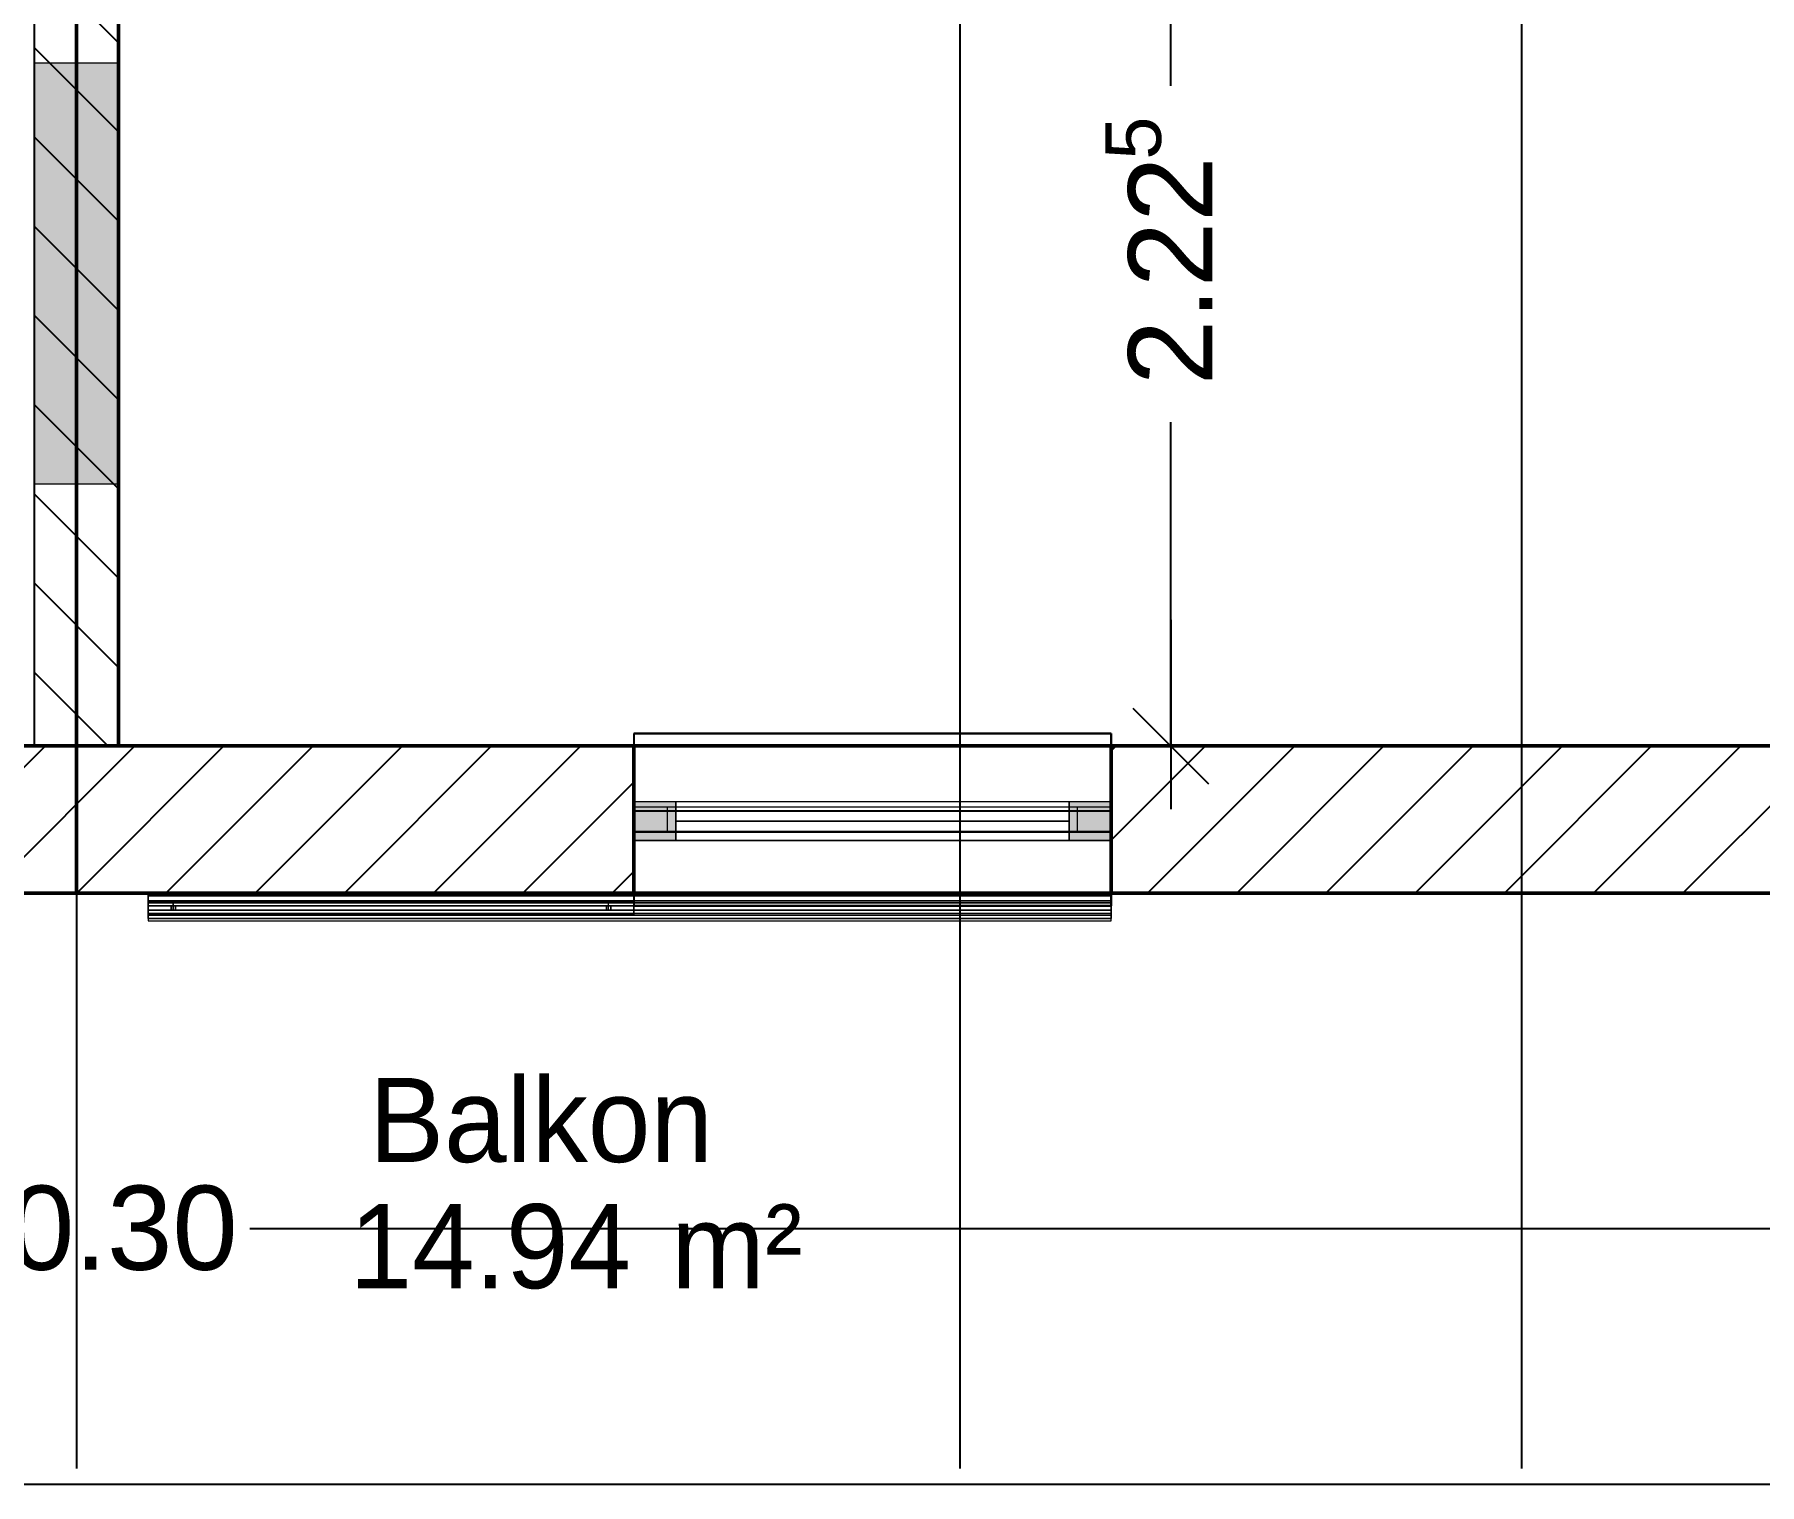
# Model space of a CAD drawing. Extents: x 0 to 756, y -25 to 420.
# Drawn here: x 251.6 to 333.6, y 5 to 73.9 of the extents above; entities that cross this region are included whole.
import ezdxf
from ezdxf.lldxf.tags import DXFTag

# ---------------------------------------------------------------- set-up
doc = ezdxf.new("R2010")
doc.units = 0
doc.layers.get('0').update_dxf_attribs({"lineweight": 25})
doc.layers.get('DEFPOINTS').update_dxf_attribs({"lineweight": 25})
for name, color, linetype, lineweight in [('A_Aussenwand', 7, 'Continuous', 25), ('A_Fenster', 7, 'Continuous', 25), ('A_Innenwand', 7, 'Continuous', 25), ('Allgemein01', 7, 'Continuous', 13), ('Allgemein03', 7, 'Continuous', 25), ('Fenster', 7, 'Continuous', 13), ('Fensterbank', 7, 'Continuous', 13), ('Standard', 7, 'Continuous', 25), ('Verschattung', 7, 'Continuous', 13), ('Wand Holz nicht tragend', 7, 'Continuous', 13), ('Wand Holz tragend', 7, 'Continuous', 13), ('X_Planrahmen', 7, 'Continuous', 25)]:
    doc.layers.add(name, color=color, linetype=linetype, lineweight=lineweight)
doc.layers.add('A_Dach', color=1, linetype='Continuous', lineweight=25, true_color=0xff0000)
doc.styles.get("Standard").update_dxf_attribs({"font": 'arial.ttf'})
tags = doc.linetypes.add('fein_strichliert', pattern=[4, 1, -2, 1]).pattern_tags.tags
tags[8:9] = [DXFTag(74, 4), DXFTag(75, 0), DXFTag(340, '0'), DXFTag(46, 0.0), DXFTag(50, 0.0), DXFTag(44, 0.0), DXFTag(45, 0.0)]
tags[6:7] = [DXFTag(74, 4), DXFTag(75, 0), DXFTag(340, '0'), DXFTag(46, 0.0), DXFTag(50, 0.0), DXFTag(44, 0.0), DXFTag(45, 0.0)]
tags[4:5] = [DXFTag(74, 4), DXFTag(75, 0), DXFTag(340, '0'), DXFTag(46, 0.0), DXFTag(50, 0.0), DXFTag(44, 0.0), DXFTag(45, 0.0)]
tags = doc.linetypes.add('VERDECKT2_S2', pattern=[0.27, 0.2, -0.07]).pattern_tags.tags
tags[6:7] = [DXFTag(74, 4), DXFTag(75, 0), DXFTag(340, '0'), DXFTag(46, 1.0), DXFTag(50, 0.0), DXFTag(44, 0.0), DXFTag(45, 0.0)]
tags[4:5] = [DXFTag(74, 4), DXFTag(75, 0), DXFTag(340, '0'), DXFTag(46, 1.0), DXFTag(50, 0.0), DXFTag(44, 0.0), DXFTag(45, 0.0)]

# ---------------------------------------------------------------- blocks, each defined once
blk = doc.blocks.new('Blockreferenz-A01I5YQ6IE', base_point=(0, -25))
at = {"layer": 'X_Planrahmen', "color": 0, "linetype": 'ByBlock', "lineweight": -2, "ltscale": 0.25}
blk.add_line((589, 5), (20, 5), dxfattribs=at)
blk = doc.blocks.new('Referenz-A01I5YQ8IE')
at = {"layer": 'Allgemein01', "color": 0, "linetype": 'VERDECKT2_S2', "lineweight": -2, "ltscale": 0.25}
for p, q in [((253.567, 414.475), (253.567, 5.763)), ((295.567, 414.475), (295.567, 5.763)), ((322.267, 414.475), (322.267, 5.763))]:
    blk.add_line(p, q, dxfattribs=at)
at = {"layer": 'Allgemein03', "color": 0, "lineweight": -2}
blk.add_line((253.567, 414.475), (253.567, 5.763), dxfattribs=at)
at = {"layer": 'Allgemein03', "color": 0, "lineweight": 13}
for p, q in [((149.567, 33.11), (357.567, 33.11)), ((150.567, 33.11), (356.567, 33.11))]:
    blk.add_line(p, q, dxfattribs=at)
at = {"layer": 'Allgemein03', "color": 0, "linetype": 'VERDECKT2_S2', "lineweight": 13, "ltscale": 0.13}
blk.add_line((150.567, 33.11), (356.567, 33.11), dxfattribs=at)
at = {"layer": 'DEFPOINTS', "color": 0, "linetype": 'Continuous', "lineweight": -2, "ltscale": 0.25}
for p, q in [((255.567, 40.11), (255.567, 40.11)), ((255.567, 40.11), (255.567, 40.11)), ((255.567, 40.11), (255.567, 40.11)), ((255.567, 40.11), (255.567, 40.11)), ((255.567, 40.11), (255.567, 40.11)), ((305.592, 40.11), (305.592, 40.11)), ((253.567, 33.11), (253.567, 33.11)), ((280.067, 33.11), (280.067, 33.11)), ((280.067, 33.11), (280.067, 33.11)), ((302.767, 33.11), (302.767, 33.11)), ((302.767, 33.11), (302.767, 33.11))]:
    blk.add_line(p, q, dxfattribs=at)
at = {"layer": 'Fenster', "color": 0, "linetype": 'Continuous', "ltscale": 0.13}
for p, q in [((282.067, 37.45), (280.067, 37.45)), ((280.067, 37.45), (280.067, 35.61)), ((280.067, 37.45), (280.067, 35.61)), ((282.067, 37.45), (280.067, 37.45)), ((280.067, 37.45), (280.067, 37.45)), ((282.067, 37.45), (280.067, 37.45)), ((280.067, 35.61), (280.067, 37.45)), ((282.067, 35.61), (282.067, 37.45)), ((300.767, 37.45), (282.067, 37.45)), ((282.067, 37.45), (282.067, 35.61)), ((282.067, 35.61), (282.067, 37.45)), ((282.067, 37.45), (282.067, 37.45)), ((282.067, 35.61), (282.067, 37.45)), ((282.067, 37.45), (282.067, 35.61)), ((300.767, 37.45), (282.067, 37.45)), ((282.067, 37.45), (282.067, 37.45)), ((300.767, 37.45), (282.067, 37.45)), ((282.067, 35.61), (282.067, 37.45)), ((282.067, 37.45), (282.067, 35.61)), ((300.767, 37.45), (282.067, 37.45)), ((282.067, 37.45), (282.067, 37.45)), ((300.767, 37.45), (282.067, 37.45)), ((282.067, 35.61), (282.067, 37.45)), ((302.767, 37.45), (300.767, 37.45)), ((300.767, 37.45), (300.767, 35.61)), ((300.767, 35.61), (300.767, 37.45)), ((300.767, 37.45), (300.767, 35.61)), ((302.767, 37.45), (300.767, 37.45)), ((300.767, 37.45), (300.767, 37.45)), ((302.767, 37.45), (300.767, 37.45)), ((300.767, 35.61), (300.767, 37.45)), ((300.767, 35.61), (300.767, 37.45)), ((300.767, 37.45), (300.767, 37.45)), ((300.767, 35.61), (300.767, 37.45)), ((300.767, 35.61), (300.767, 37.45)), ((300.767, 37.45), (300.767, 37.45)), ((300.767, 35.61), (300.767, 37.45)), ((302.767, 35.61), (302.767, 37.45)), ((302.767, 35.61), (302.767, 37.45)), ((302.767, 37.45), (302.767, 37.45)), ((302.767, 35.61), (302.767, 37.45)), ((282.067, 36.53), (300.767, 36.53)), ((300.767, 36.53), (282.067, 36.53)), ((282.067, 36.53), (282.067, 36.53)), ((300.767, 36.53), (300.767, 36.53)), ((280.067, 35.61), (282.067, 35.61)), ((280.067, 35.61), (282.067, 35.61)), ((282.067, 35.61), (280.067, 35.61)), ((280.067, 35.61), (280.067, 35.61)), ((282.067, 35.61), (300.767, 35.61)), ((282.067, 35.61), (282.067, 35.61)), ((282.067, 35.61), (300.767, 35.61)), ((300.767, 35.61), (282.067, 35.61)), ((282.067, 35.61), (282.067, 35.61)), ((282.067, 35.61), (300.767, 35.61)), ((300.767, 35.61), (282.067, 35.61)), ((282.067, 35.61), (282.067, 35.61)), ((300.767, 35.61), (302.767, 35.61)), ((300.767, 35.61), (302.767, 35.61)), ((302.767, 35.61), (300.767, 35.61)), ((300.767, 35.61), (300.767, 35.61)), ((300.767, 35.61), (300.767, 35.61)), ((300.767, 35.61), (300.767, 35.61)), ((302.767, 35.61), (302.767, 35.61))]:
    blk.add_line(p, q, dxfattribs=at)
for points in [[(280.067, 35.61), (282.067, 35.61), (280.067, 37.45)], [(282.067, 35.61), (282.067, 37.45), (280.067, 37.45)], [(300.767, 35.61), (302.767, 35.61), (300.767, 37.45)], [(302.767, 35.61), (302.767, 37.45), (300.767, 37.45)]]:
    blk.add_solid(points, dxfattribs=at)
at = {"layer": 'Fensterbank', "color": 0, "lineweight": -2}
for p, q in [((280.067, 40.71), (280.067, 37.03)), ((302.767, 40.71), (280.067, 40.71)), ((280.067, 40.71), (280.067, 40.71)), ((280.067, 40.71), (280.067, 40.11)), ((280.067, 40.71), (302.767, 40.71)), ((302.767, 37.03), (302.767, 40.71)), ((302.767, 40.71), (302.767, 40.11)), ((302.767, 40.71), (302.767, 40.71)), ((280.067, 40.11), (280.067, 37.03)), ((280.067, 40.11), (280.067, 40.11)), ((280.067, 40.11), (302.767, 40.11)), ((302.767, 40.11), (280.067, 40.11)), ((302.767, 40.11), (302.767, 40.11)), ((302.767, 40.11), (302.767, 37.03)), ((280.067, 37.03), (302.767, 37.03)), ((280.067, 37.03), (280.067, 37.03)), ((280.067, 37.03), (302.767, 37.03)), ((302.767, 37.03), (302.767, 37.03)), ((280.067, 36.03), (280.067, 32.51)), ((302.767, 36.03), (280.067, 36.03)), ((280.067, 36.03), (280.067, 36.03)), ((280.067, 36.03), (280.067, 33.11)), ((302.767, 36.03), (280.067, 36.03)), ((302.767, 32.51), (302.767, 36.03)), ((302.767, 36.03), (302.767, 36.03)), ((302.767, 36.03), (302.767, 33.11)), ((280.067, 33.11), (280.067, 32.51)), ((280.067, 33.11), (280.067, 33.11)), ((280.067, 33.11), (302.767, 33.11)), ((302.767, 33.11), (280.067, 33.11)), ((302.767, 33.11), (302.767, 33.11)), ((302.767, 33.11), (302.767, 32.51)), ((280.067, 32.51), (302.767, 32.51)), ((280.067, 32.51), (280.067, 32.51)), ((302.767, 32.51), (280.067, 32.51)), ((302.767, 32.51), (302.767, 32.51))]:
    blk.add_line(p, q, dxfattribs=at)
at = {"layer": 'Fensterbank', "color": 0, "lineweight": 18}
for p, q in [((280.067, 40.11), (302.767, 40.11)), ((280.067, 33.11), (302.767, 33.11))]:
    blk.add_line(p, q, dxfattribs=at)
at = {"layer": 'Standard', "color": 0, "lineweight": -2}
for p, q in [((305.592, 71.498), (305.592, 84.576)), ((305.592, 40.11), (305.592, 55.498)), ((305.592, 46.11), (305.592, 37.11)), ((303.792, 41.91), (307.392, 38.31)), ((302.592, 40.11), (308.592, 40.11)), ((261.803, 17.175), (356.567, 17.175))]:
    blk.add_line(p, q, dxfattribs=at)
at = {"layer": 'Standard', "color": 0, "lineweight": 13}
for p, q in [((255.567, 72.576), (251.567, 72.576)), ((255.567, 52.576), (255.567, 72.576)), ((251.567, 52.576), (255.567, 52.576))]:
    blk.add_line(p, q, dxfattribs=at)
for points in [[(255.567, 52.576), (251.567, 52.576), (251.567, 72.576)], [(255.567, 52.576), (255.567, 72.576), (251.567, 72.576)], [(255.567, 72.576), (251.567, 72.576), (255.567, 72.576)], [(251.567, 52.576), (255.567, 52.576), (251.567, 52.576)]]:
    blk.add_solid(points, dxfattribs=at)
at = {"layer": 'Verschattung', "color": 0, "linetype": 'Continuous', "ltscale": 0.13}
for p, q in [((256.967, 33.11), (256.967, 32.99)), ((279.867, 33.11), (256.967, 33.11)), ((256.967, 33.11), (302.767, 33.11)), ((256.967, 31.91), (256.967, 33.11)), ((256.967, 33.11), (256.967, 33.11)), ((256.967, 33.11), (256.967, 33.11)), ((256.967, 33.11), (256.967, 33.11)), ((256.967, 32.99), (279.867, 32.99)), ((256.967, 32.99), (256.967, 31.79)), ((302.767, 32.99), (256.967, 32.99)), ((256.967, 32.99), (256.967, 32.99)), ((256.967, 32.99), (256.967, 32.99)), ((302.767, 33.11), (279.867, 33.11)), ((279.867, 32.99), (302.767, 32.99)), ((302.767, 32.99), (302.767, 33.11)), ((302.767, 33.11), (302.767, 31.91)), ((302.767, 33.11), (302.767, 33.11)), ((302.767, 33.11), (302.767, 33.11)), ((302.767, 33.11), (302.767, 33.11)), ((302.767, 31.79), (302.767, 32.99)), ((302.767, 32.99), (302.767, 32.99)), ((302.767, 32.99), (302.767, 32.99)), ((256.967, 32.75), (256.967, 32.07)), ((302.767, 32.75), (256.967, 32.75)), ((256.967, 32.75), (256.967, 32.75)), ((256.967, 32.75), (256.967, 32.75)), ((256.967, 32.75), (256.967, 32.75)), ((256.967, 32.75), (256.967, 32.51)), ((256.967, 32.75), (278.967, 32.75)), ((280.067, 32.71), (256.967, 32.71)), ((256.967, 32.71), (256.967, 32.11)), ((280.067, 32.71), (256.967, 32.71)), ((256.967, 32.71), (256.967, 32.11)), ((256.967, 32.11), (256.967, 32.71)), ((256.967, 32.71), (280.067, 32.71)), ((256.967, 32.71), (256.967, 32.71)), ((302.767, 32.65), (256.967, 32.65)), ((256.967, 32.65), (256.967, 32.51)), ((256.967, 32.65), (256.967, 32.17)), ((256.967, 32.65), (256.967, 32.65)), ((256.967, 32.65), (302.767, 32.65)), ((256.967, 32.51), (258.067, 32.51)), ((256.967, 32.51), (256.967, 32.51)), ((258.067, 32.51), (256.967, 32.51)), ((258.067, 32.31), (256.967, 32.31)), ((256.967, 32.31), (256.967, 32.17)), ((256.967, 32.31), (256.967, 32.07)), ((256.967, 32.31), (256.967, 32.31)), ((256.967, 32.31), (258.067, 32.31)), ((256.967, 32.17), (302.767, 32.17)), ((256.967, 32.17), (256.967, 32.17)), ((256.967, 32.17), (302.767, 32.17)), ((256.967, 32.11), (280.067, 32.11)), ((256.967, 32.11), (280.067, 32.11)), ((256.967, 32.11), (256.967, 32.11)), ((256.967, 32.11), (280.067, 32.11)), ((256.967, 32.07), (302.767, 32.07)), ((256.967, 32.07), (256.967, 32.07)), ((256.967, 32.07), (256.967, 32.07)), ((256.967, 32.07), (256.967, 32.07)), ((278.967, 32.07), (256.967, 32.07)), ((258.067, 32.51), (258.167, 32.51)), ((258.067, 32.41), (258.067, 32.51)), ((258.067, 32.51), (258.067, 32.31)), ((258.267, 32.51), (258.067, 32.51)), ((258.067, 32.51), (258.067, 32.51)), ((258.067, 32.51), (258.067, 32.51)), ((258.067, 32.31), (258.067, 32.41)), ((258.167, 32.31), (258.067, 32.31)), ((258.067, 32.31), (258.267, 32.31)), ((258.067, 32.31), (258.067, 32.31)), ((258.067, 32.31), (258.067, 32.31)), ((258.167, 32.71), (258.167, 32.31)), ((278.867, 32.71), (258.167, 32.71)), ((278.867, 32.71), (258.167, 32.71)), ((258.167, 32.71), (258.167, 32.71)), ((258.167, 32.31), (258.167, 32.71)), ((258.167, 32.51), (258.267, 32.51)), ((258.167, 32.31), (278.867, 32.31)), ((258.267, 32.31), (258.167, 32.31)), ((258.167, 32.31), (258.167, 32.31)), ((258.167, 32.31), (278.867, 32.31)), ((258.267, 32.51), (258.267, 32.41)), ((258.267, 32.51), (278.767, 32.51)), ((258.267, 32.31), (258.267, 32.51)), ((278.767, 32.51), (258.267, 32.51)), ((258.267, 32.51), (258.267, 32.51)), ((258.267, 32.51), (258.267, 32.51)), ((258.267, 32.41), (258.267, 32.31)), ((278.767, 32.31), (258.267, 32.31)), ((258.267, 32.31), (278.767, 32.31)), ((258.267, 32.31), (258.267, 32.31)), ((258.267, 32.31), (258.267, 32.31)), ((278.767, 32.41), (278.767, 32.51)), ((278.767, 32.51), (278.867, 32.51)), ((278.767, 32.51), (278.767, 32.31)), ((278.967, 32.51), (278.767, 32.51)), ((278.767, 32.51), (278.767, 32.51)), ((278.767, 32.51), (278.767, 32.51)), ((278.767, 32.31), (278.767, 32.41)), ((278.867, 32.31), (278.767, 32.31)), ((278.767, 32.31), (278.967, 32.31)), ((278.767, 32.31), (278.767, 32.31)), ((278.767, 32.31), (278.767, 32.31)), ((278.867, 32.31), (278.867, 32.71)), ((278.867, 32.71), (278.867, 32.71)), ((278.867, 32.31), (278.867, 32.71)), ((278.867, 32.51), (278.967, 32.51)), ((278.967, 32.31), (278.867, 32.31)), ((278.867, 32.31), (278.867, 32.31)), ((278.967, 32.75), (302.767, 32.75)), ((278.967, 32.51), (278.967, 32.41)), ((278.967, 32.51), (302.767, 32.51)), ((278.967, 32.31), (278.967, 32.51)), ((302.767, 32.51), (278.967, 32.51)), ((278.967, 32.51), (278.967, 32.51)), ((278.967, 32.51), (278.967, 32.51)), ((278.967, 32.41), (278.967, 32.31)), ((302.767, 32.31), (278.967, 32.31)), ((278.967, 32.31), (302.767, 32.31)), ((278.967, 32.31), (278.967, 32.31)), ((278.967, 32.31), (278.967, 32.31)), ((302.767, 32.07), (278.967, 32.07)), ((280.067, 32.11), (280.067, 32.71)), ((280.067, 32.11), (280.067, 32.71)), ((280.067, 32.71), (280.067, 32.11)), ((280.067, 32.71), (280.067, 32.71)), ((280.067, 32.11), (280.067, 32.11)), ((302.767, 32.07), (302.767, 32.75)), ((302.767, 32.75), (302.767, 32.75)), ((302.767, 32.75), (302.767, 32.75)), ((302.767, 32.75), (302.767, 32.75)), ((302.767, 32.51), (302.767, 32.75)), ((302.767, 32.51), (302.767, 32.65)), ((302.767, 32.17), (302.767, 32.65)), ((302.767, 32.65), (302.767, 32.65)), ((302.767, 32.51), (302.767, 32.51)), ((302.767, 32.17), (302.767, 32.31)), ((302.767, 32.31), (302.767, 32.31)), ((302.767, 32.07), (302.767, 32.31)), ((302.767, 32.17), (302.767, 32.17)), ((302.767, 32.07), (302.767, 32.07)), ((302.767, 32.07), (302.767, 32.07)), ((302.767, 32.07), (302.767, 32.07)), ((302.767, 31.91), (256.967, 31.91)), ((256.967, 31.91), (256.967, 31.79)), ((256.967, 31.91), (256.967, 31.91)), ((256.967, 31.91), (256.967, 31.91)), ((256.967, 31.91), (279.867, 31.91)), ((256.967, 31.79), (302.767, 31.79)), ((256.967, 31.79), (256.967, 31.79)), ((256.967, 31.79), (256.967, 31.79)), ((256.967, 31.79), (256.967, 31.79)), ((256.967, 31.79), (279.867, 31.79)), ((279.867, 31.91), (302.767, 31.91)), ((279.867, 31.79), (302.767, 31.79)), ((302.767, 31.79), (302.767, 31.91)), ((302.767, 31.91), (302.767, 31.91)), ((302.767, 31.91), (302.767, 31.91)), ((302.767, 31.79), (302.767, 31.79)), ((302.767, 31.79), (302.767, 31.79)), ((302.767, 31.79), (302.767, 31.79))]:
    blk.add_line(p, q, dxfattribs=at)
at = {"layer": 'Wand Holz nicht tragend', "color": 0, "lineweight": 50}
for p, q in [((253.567, 126.668), (253.567, 40.11)), ((253.567, 40.11), (253.567, 126.668)), ((253.567, 40.11), (253.567, 126.668)), ((253.567, 126.668), (253.567, 40.11)), ((255.567, 40.11), (255.567, 126.668)), ((255.567, 126.668), (255.567, 40.11)), ((251.567, 40.11), (253.567, 40.11)), ((253.567, 40.11), (251.567, 40.11)), ((253.567, 40.11), (255.567, 40.11)), ((255.567, 40.11), (253.567, 40.11)), ((253.567, 40.11), (253.567, 40.11)), ((253.567, 40.11), (253.567, 40.11)), ((255.567, 40.11), (255.567, 40.11))]:
    blk.add_line(p, q, dxfattribs=at)
at = {"layer": 'Wand Holz tragend', "color": 0, "lineweight": 50}
for p, q in [((253.567, 40.11), (120.567, 40.11)), ((120.567, 40.11), (386.567, 40.11)), ((253.567, 33.11), (253.567, 40.11)), ((386.567, 40.11), (253.567, 40.11)), ((302.767, 40.11), (280.067, 40.11)), ((280.067, 40.11), (280.067, 33.11)), ((302.767, 40.11), (280.067, 40.11)), ((280.067, 40.11), (280.067, 40.11)), ((280.067, 40.11), (280.067, 33.11)), ((302.767, 33.11), (302.767, 40.11)), ((302.767, 40.11), (302.767, 40.11)), ((302.767, 33.11), (302.767, 40.11)), ((120.567, 33.11), (253.567, 33.11)), ((386.567, 33.11), (120.567, 33.11)), ((253.567, 33.11), (386.567, 33.11)), ((280.067, 33.11), (302.767, 33.11)), ((280.067, 33.11), (302.767, 33.11)), ((280.067, 33.11), (280.067, 33.11)), ((302.767, 33.11), (302.767, 33.11))]:
    blk.add_line(p, q, dxfattribs=at)
at = {"layer": 'Standard', "color": 0, "lineweight": -2, "attachment_point": 1, "rotation": 90}
for s, insert, char_height in [('{\\fArial;5}', (302.491, 67.983), 2.64), ('{\\fArial;2.22}', (303.571, 57.262), 4)]:
    blk.add_mtext(s, dxfattribs=dict(at, insert=insert, char_height=char_height))
at = {"layer": 'Standard', "color": 0, "lineweight": -2, "insert": (247.249, 19.207), "char_height": 4, "attachment_point": 1}
blk.add_mtext('{\\fArial;10.30}', dxfattribs=at)
at = {"layer": 'Wand Holz tragend', "color": 0, "char_height": 4, "attachment_point": 1}
for s, insert in [('{\\fPosterama Text Light;Balkon}', (267.474, 24.331)), ('{\\fPosterama Text Light;14.94}', (266.548, 18.331)), ('{\\fPosterama Text Light;m²}', (281.841, 18.331))]:
    blk.add_mtext(s, dxfattribs=dict(at, insert=insert))
blk = doc.blocks.new('Wand-A01I5YQKIE', base_point=(113.567, 33.11))
at = {"color": 0, "linetype": 'ByBlock', "lineweight": -2, "ltscale": 0.25}
for p, q in [((251.567, 40.11), (227.067, 40.11)), ((280.067, 40.11), (255.567, 40.11)), ((386.567, 40.11), (302.767, 40.11)), ((280.067, 33.11), (227.067, 33.11)), ((393.567, 33.11), (302.767, 33.11))]:
    blk.add_line(p, q, dxfattribs=at)
at = {"color": 0, "lineweight": -2}
for p, q in [((252.089, 40.11), (245.089, 33.11)), ((256.331, 40.11), (249.331, 33.11)), ((260.574, 40.11), (253.574, 33.11)), ((264.817, 40.11), (257.817, 33.11)), ((269.059, 40.11), (262.059, 33.11)), ((273.302, 40.11), (266.302, 33.11)), ((277.544, 40.11), (270.544, 33.11)), ((303, 40.11), (302.767, 39.877)), ((307.243, 40.11), (302.767, 35.634)), ((311.486, 40.11), (304.486, 33.11)), ((315.728, 40.11), (308.728, 33.11)), ((319.971, 40.11), (312.971, 33.11)), ((324.214, 40.11), (317.214, 33.11)), ((328.456, 40.11), (321.456, 33.11)), ((332.699, 40.11), (325.699, 33.11)), ((336.941, 40.11), (329.941, 33.11)), ((280.067, 38.39), (274.787, 33.11)), ((280.067, 34.147), (279.03, 33.11))]:
    blk.add_line(p, q, dxfattribs=at)
blk = doc.blocks.new('Fenster-A01I5YQOIE', base_point=(280.067, 33.11))
at = {"color": 0, "linetype": 'ByBlock', "lineweight": -2, "ltscale": 0.25}
for p, q in [((280.067, 40.11), (302.767, 40.11)), ((280.067, 33.11), (280.067, 40.11)), ((302.767, 33.11), (302.767, 40.11)), ((280.067, 33.11), (302.767, 33.11))]:
    blk.add_line(p, q, dxfattribs=at)
at = {"color": 0, "linetype": 'ByBlock', "lineweight": 18, "ltscale": 0.18}
for p, q in [((280.067, 37.21), (302.767, 37.21)), ((281.667, 36.01), (281.667, 37.21)), ((301.167, 36.01), (301.167, 37.21)), ((280.067, 36.01), (302.767, 36.01))]:
    blk.add_line(p, q, dxfattribs=at)
at = {"color": 0, "linetype": 'fein_strichliert', "lineweight": 18, "ltscale": 0.18}
blk.add_line((302.767, 36.01), (302.767, 37.21), dxfattribs=at)
blk = doc.blocks.new('Wand-A01I5YQYIE', base_point=(251.567, 40.11))
at = {"color": 0, "linetype": 'ByBlock', "lineweight": -2, "ltscale": 0.25}
for p, q in [((251.567, 40.11), (251.567, 153.768)), ((255.567, 40.11), (255.567, 153.768))]:
    blk.add_line(p, q, dxfattribs=at)
at = {"color": 0, "lineweight": -2}
for p, q in [((255.567, 149.912), (251.711, 153.768)), ((255.567, 145.669), (251.567, 149.669)), ((255.567, 141.426), (251.567, 145.426)), ((255.567, 137.184), (251.567, 141.184)), ((255.567, 132.941), (251.567, 136.941)), ((255.567, 128.698), (251.567, 132.698)), ((255.567, 124.456), (251.567, 128.456)), ((255.567, 120.213), (251.567, 124.213)), ((255.567, 115.97), (251.567, 119.97)), ((255.567, 111.728), (251.567, 115.728)), ((255.567, 107.485), (251.567, 111.485)), ((255.567, 103.243), (251.567, 107.243)), ((255.567, 99), (251.567, 103)), ((255.567, 94.757), (251.567, 98.757)), ((255.567, 90.515), (251.567, 94.515)), ((255.567, 86.272), (251.567, 90.272)), ((255.567, 82.029), (251.567, 86.029)), ((255.567, 77.787), (251.567, 81.787)), ((255.567, 73.544), (251.567, 77.544)), ((255.567, 69.301), (251.567, 73.301)), ((255.567, 65.059), (251.567, 69.059)), ((255.567, 60.816), (251.567, 64.816)), ((255.567, 56.573), (251.567, 60.573)), ((255.567, 52.331), (251.567, 56.331)), ((255.567, 48.088), (251.567, 52.088)), ((255.567, 43.846), (251.567, 47.846)), ((255.059, 40.11), (251.567, 43.603))]:
    blk.add_line(p, q, dxfattribs=at)
blk = doc.blocks.new('Dachfläche-A01I5YRIIE', base_point=(113.567, 33.11))
at = {"color": 0, "linetype": 'ByBlock', "lineweight": -2, "ltscale": 0.25}
for p, q in [((253.567, 153.168), (253.567, 33.11)), ((253.567, 33.11), (113.567, 33.11))]:
    blk.add_line(p, q, dxfattribs=at)
blk = doc.blocks.new('Dachfläche-A01I5YRMIE', base_point=(253.567, 33.11))
at = {"color": 0, "linetype": 'ByBlock', "lineweight": -2, "ltscale": 0.25}
for p, q in [((253.567, 33.11), (253.567, 153.168)), ((393.567, 33.11), (253.567, 33.11))]:
    blk.add_line(p, q, dxfattribs=at)

msp = doc.modelspace()

# ---------------------------------------------------------------- block references
at = {"ltscale": 0.25}
msp.add_blockref('Blockreferenz-A01I5YQ6IE', (0, -25), dxfattribs=at)
at = {"color": 8, "lineweight": 25, "ltscale": 0.25, "true_color": 0x808080}
msp.add_blockref('Referenz-A01I5YQ8IE', (0, 0), dxfattribs=at)
at = {"layer": 'A_Aussenwand', "ltscale": 0.25}
msp.add_blockref('Wand-A01I5YQKIE', (113.567, 33.11), dxfattribs=at)
at = {"layer": 'A_Dach', "ltscale": 0.25}
for name, p in [('Dachfläche-A01I5YRIIE', (113.567, 33.11)), ('Dachfläche-A01I5YRMIE', (253.567, 33.11))]:
    msp.add_blockref(name, p, dxfattribs=at)
at = {"layer": 'A_Fenster', "ltscale": 0.25}
msp.add_blockref('Fenster-A01I5YQOIE', (280.067, 33.11), dxfattribs=at)
at = {"layer": 'A_Innenwand', "ltscale": 0.25}
msp.add_blockref('Wand-A01I5YQYIE', (251.567, 40.11), dxfattribs=at)

doc.saveas('drawing.dxf')
